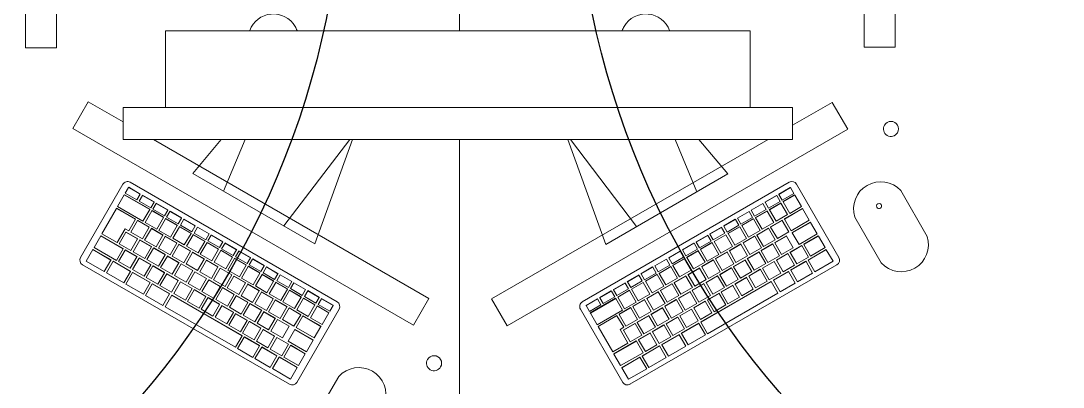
# Model space of a CAD drawing. Header units: millimetres. Extents: x 155920 to 295199, y -4084 to 97293.
# Drawn here: x 167731 to 168976, y 18495 to 18933 of the extents above; entities that cross this region are included whole.
import ezdxf

# ---------------------------------------------------------------- set-up
doc = ezdxf.new("R2010")
doc.units = ezdxf.units.MM
doc.header["$MEASUREMENT"] = 0
for name, color, linetype, lineweight in [('A-GENM', 8, 'CONTINUOUS', 9), ('E-ELEC-EQPM', 8, 'CONTINUOUS', 9), ('I-FURN', 8, 'CONTINUOUS', 9)]:
    doc.layers.add(name, color=color, linetype=linetype, lineweight=lineweight)
doc.layers.add('Social Distancing', color=7, linetype='CONTINUOUS')

msp = doc.modelspace()

# ---------------------------------------------------------------- linework, layer by layer
at = {"layer": 'A-GENM'}
for p, q in [((167801.9, 18649.9), (167852.5, 18737.6)), ((167859.3, 18733.7), (167855.4, 18726.8)), ((167859.3, 18733.7), (167859.5, 18733.9)), ((167873.2, 18725.7), (167859.3, 18733.7)), ((167859.5, 18733.9), (167873.3, 18725.9)), ((167861.2, 18739.9), (168108.4, 18597.1)), ((168401.4, 18597.1), (168648.7, 18739.9)), ((168636.1, 18725.7), (168649.9, 18733.7)), ((168650.1, 18733.5), (168636.2, 18725.5)), ((168650.1, 18733.5), (168649.9, 18733.7)), ((168654.1, 18726.5), (168650.1, 18733.5)), ((168657.4, 18737.6), (168707.9, 18649.9)), ((168813.6, 18675.2), (168781.8, 18730.2)), ((167854.2, 18724.8), (167846.1, 18710.8)), ((167854.2, 18724.8), (167854.4, 18725.1)), ((167884.5, 18707.3), (167854.2, 18724.8)), ((167854.4, 18725.1), (167884.7, 18707.6)), ((167855.4, 18726.8), (167869.2, 18718.8)), ((167869.2, 18718.8), (167873.2, 18725.7)), ((167875.8, 18724.2), (167871.8, 18717.3)), ((167871.8, 18717.3), (167885.7, 18709.3)), ((167873.2, 18725.7), (167873.3, 18725.9)), ((167875.8, 18724.2), (167875.9, 18724.4)), ((167889.7, 18716.2), (167875.8, 18724.2)), ((167875.9, 18724.4), (167889.8, 18716.4)), ((168619.6, 18716.2), (168633.5, 18724.2)), ((168633.6, 18724), (168619.8, 18716)), ((168623.8, 18709), (168637.6, 18717)), ((168633.6, 18724), (168633.5, 18724.2)), ((168637.6, 18717), (168633.6, 18724)), ((168636.2, 18725.5), (168636.1, 18725.7)), ((168636.2, 18725.5), (168640.2, 18718.5)), ((168640.2, 18718.5), (168654.1, 18726.5)), ((168641.2, 18716.8), (168655.1, 18724.8)), ((168655.2, 18724.6), (168641.3, 18716.6)), ((168655.2, 18724.6), (168655.1, 18724.8)), ((168663.2, 18710.8), (168655.2, 18724.6)), ((167844.9, 18708.7), (167827.5, 18678.5)), ((167844.9, 18708.7), (167845, 18708.9)), ((167867.4, 18695.7), (167844.9, 18708.7)), ((167845, 18708.9), (167867.6, 18695.9)), ((167846.1, 18710.8), (167876.4, 18693.3)), ((167876.4, 18693.3), (167884.5, 18707.3)), ((167887.1, 18705.8), (167879.2, 18692)), ((167884.5, 18707.3), (167884.7, 18707.6)), ((167885.7, 18709.3), (167889.7, 18716.2)), ((167887.1, 18705.8), (167887.3, 18706.1)), ((167901, 18697.8), (167887.1, 18705.8)), ((167887.3, 18706.1), (167901.1, 18698.1)), ((167892.3, 18714.7), (167888.3, 18707.8)), ((167888.3, 18707.8), (167902.1, 18699.8)), ((167889.7, 18716.2), (167889.8, 18716.4)), ((167892.3, 18714.7), (167892.4, 18714.9)), ((167906.1, 18706.7), (167892.3, 18714.7)), ((167892.4, 18714.9), (167906.3, 18706.9)), ((167902.1, 18699.8), (167906.1, 18706.7)), ((167908.7, 18705.2), (167904.7, 18698.3)), ((167906.1, 18706.7), (167906.3, 18706.9)), ((167908.7, 18705.2), (167908.8, 18705.4)), ((167922.6, 18697.2), (167908.7, 18705.2)), ((167908.8, 18705.4), (167922.7, 18697.4)), ((168586.7, 18697.2), (168600.6, 18705.2)), ((168600.7, 18705), (168586.9, 18697)), ((168600.7, 18705), (168600.6, 18705.2)), ((168604.7, 18698), (168600.7, 18705)), ((168603.2, 18706.7), (168617, 18714.7)), ((168603.3, 18706.5), (168603.2, 18706.7)), ((168617.2, 18714.5), (168603.3, 18706.5)), ((168603.3, 18706.5), (168607.3, 18699.5)), ((168607.3, 18699.5), (168621.2, 18707.5)), ((168608.3, 18697.8), (168622.1, 18705.8)), ((168622.3, 18705.6), (168608.4, 18697.6)), ((168617.2, 18714.5), (168617, 18714.7)), ((168621.2, 18707.5), (168617.2, 18714.5)), ((168619.8, 18716), (168619.6, 18716.2)), ((168619.8, 18716), (168623.8, 18709)), ((168622.3, 18705.6), (168622.1, 18705.8)), ((168630.3, 18691.8), (168622.3, 18705.6)), ((168624.7, 18707.3), (168638.6, 18715.3)), ((168624.9, 18707.1), (168624.7, 18707.3)), ((168638.7, 18715.1), (168624.9, 18707.1)), ((168624.9, 18707.1), (168632.9, 18693.3)), ((168638.7, 18715.1), (168638.6, 18715.3)), ((168646.7, 18701.3), (168638.7, 18715.1)), ((168641.3, 18716.6), (168641.2, 18716.8)), ((168641.3, 18716.6), (168649.3, 18702.8)), ((168642.7, 18696.2), (168664.4, 18708.7)), ((168664.5, 18708.4), (168642.9, 18695.9)), ((168649.3, 18702.8), (168663.2, 18710.8)), ((168664.5, 18708.4), (168664.4, 18708.7)), ((168672.5, 18694.6), (168664.5, 18708.4)), ((167859.4, 18681.8), (167867.4, 18695.7)), ((167870, 18694.2), (167862, 18680.3)), ((167867.4, 18695.7), (167867.6, 18695.9)), ((167870, 18694.2), (167870.2, 18694.4)), ((167883.9, 18686.2), (167870, 18694.2)), ((167870.2, 18694.4), (167884, 18686.4)), ((167879.2, 18692), (167893, 18684)), ((167893, 18684), (167901, 18697.8)), ((167903.6, 18696.3), (167895.6, 18682.5)), ((167901, 18697.8), (167901.1, 18698.1)), ((167903.6, 18696.3), (167903.7, 18696.6)), ((167917.4, 18688.3), (167903.6, 18696.3)), ((167903.7, 18696.6), (167917.6, 18688.6)), ((167904.7, 18698.3), (167918.6, 18690.3)), ((167918.6, 18690.3), (167922.6, 18697.2)), ((167925.2, 18695.7), (167921.2, 18688.8)), ((167922.6, 18697.2), (167922.7, 18697.4)), ((167925.2, 18695.7), (167925.3, 18695.9)), ((167939, 18687.7), (167925.2, 18695.7)), ((167925.3, 18695.9), (167939.2, 18687.9)), ((168570.3, 18687.7), (168584.1, 18695.7)), ((168584.3, 18695.5), (168570.4, 18687.5)), ((168584.3, 18695.5), (168584.1, 18695.7)), ((168588.2, 18688.5), (168584.3, 18695.5)), ((168586.9, 18697), (168586.7, 18697.2)), ((168586.9, 18697), (168590.8, 18690)), ((168590.8, 18690), (168604.7, 18698)), ((168591.8, 18688.3), (168605.7, 18696.3)), ((168605.8, 18696.1), (168592, 18688.1)), ((168605.8, 18696.1), (168605.7, 18696.3)), ((168613.8, 18682.3), (168605.8, 18696.1)), ((168608.4, 18697.6), (168608.3, 18697.8)), ((168608.4, 18697.6), (168616.4, 18683.8)), ((168626.3, 18686.7), (168640.1, 18694.7)), ((168640.3, 18694.4), (168626.4, 18686.4)), ((168632.9, 18693.3), (168646.7, 18701.3)), ((168640.3, 18694.4), (168640.1, 18694.7)), ((168648.3, 18680.6), (168640.3, 18694.4)), ((168642.9, 18695.9), (168642.7, 18696.2)), ((168642.9, 18695.9), (168650.8, 18682.1)), ((168650.8, 18682.1), (168672.5, 18694.6)), ((168652.2, 18679.8), (168673.8, 18692.3)), ((168674, 18692), (168652.3, 18679.5)), ((168674, 18692), (168673.8, 18692.3)), ((168682, 18678.2), (168674, 18692)), ((168726.8, 18698.4), (168758.6, 18643.5)), ((167845.6, 18668), (167855.1, 18684.3)), ((167856.2, 18680.3), (167848.2, 18666.5)), ((167855.1, 18684.3), (167859.4, 18681.8)), ((167856.2, 18680.3), (167856.4, 18680.5)), ((167870.1, 18672.3), (167856.2, 18680.3)), ((167856.4, 18680.5), (167870.2, 18672.5)), ((167862, 18680.3), (167875.9, 18672.3)), ((167875.9, 18672.3), (167883.9, 18686.2)), ((167886.5, 18684.7), (167878.5, 18670.8)), ((167883.9, 18686.2), (167884, 18686.4)), ((167886.5, 18684.7), (167886.6, 18684.9)), ((167900.3, 18676.7), (167886.5, 18684.7)), ((167886.6, 18684.9), (167900.5, 18676.9)), ((167895.6, 18682.5), (167909.5, 18674.5)), ((167909.5, 18674.5), (167917.4, 18688.3)), ((167920, 18686.8), (167912.1, 18673)), ((167917.4, 18688.3), (167917.6, 18688.6)), ((167920, 18686.8), (167920.2, 18687.1)), ((167933.9, 18678.8), (167920, 18686.8)), ((167920.2, 18687.1), (167934, 18679.1)), ((167921.2, 18688.8), (167935, 18680.8)), ((167935, 18680.8), (167939, 18687.7)), ((167941.6, 18686.2), (167937.6, 18679.3)), ((167939, 18687.7), (167939.2, 18687.9)), ((167941.6, 18686.2), (167941.8, 18686.4)), ((167955.5, 18678.2), (167941.6, 18686.2)), ((167941.8, 18686.4), (167955.6, 18678.4)), ((168553.8, 18678.2), (168567.7, 18686.2)), ((168567.8, 18686), (168553.9, 18678)), ((168567.8, 18686), (168567.7, 18686.2)), ((168571.8, 18679), (168567.8, 18686)), ((168570.4, 18687.5), (168570.3, 18687.7)), ((168570.4, 18687.5), (168574.4, 18680.5)), ((168574.4, 18680.5), (168588.2, 18688.5)), ((168575.4, 18678.8), (168589.2, 18686.8)), ((168589.4, 18686.6), (168575.5, 18678.6)), ((168589.4, 18686.6), (168589.2, 18686.8)), ((168597.4, 18672.8), (168589.4, 18686.6)), ((168592, 18688.1), (168591.8, 18688.3)), ((168592, 18688.1), (168600, 18674.3)), ((168600, 18674.3), (168613.8, 18682.3)), ((168609.8, 18677.2), (168623.7, 18685.2)), ((168623.8, 18684.9), (168610, 18676.9)), ((168616.4, 18683.8), (168630.3, 18691.8)), ((168623.8, 18684.9), (168623.7, 18685.2)), ((168631.8, 18671.1), (168623.8, 18684.9)), ((168626.4, 18686.4), (168626.3, 18686.7)), ((168626.4, 18686.4), (168634.4, 18672.6)), ((168634.4, 18672.6), (168648.3, 18680.6)), ((168652.3, 18679.5), (168652.2, 18679.8)), ((168652.3, 18679.5), (168660.3, 18665.7)), ((167826, 18675.9), (167818, 18662.1)), ((167826, 18675.9), (167826.1, 18676.1)), ((167852.8, 18660.4), (167826, 18675.9)), ((167826.1, 18676.1), (167853, 18660.6)), ((167827.5, 18678.5), (167845.6, 18668)), ((167862.1, 18658.5), (167870.1, 18672.3)), ((167872.7, 18670.8), (167864.7, 18657)), ((167870.1, 18672.3), (167870.2, 18672.5)), ((167872.7, 18670.8), (167872.8, 18671)), ((167886.5, 18662.8), (167872.7, 18670.8)), ((167872.8, 18671), (167886.7, 18663)), ((167878.5, 18670.8), (167892.3, 18662.8)), ((167892.3, 18662.8), (167900.3, 18676.7)), ((167902.9, 18675.2), (167894.9, 18661.3)), ((167900.3, 18676.7), (167900.5, 18676.9)), ((167902.9, 18675.2), (167903.1, 18675.4)), ((167916.8, 18667.2), (167902.9, 18675.2)), ((167903.1, 18675.4), (167916.9, 18667.4)), ((167908.8, 18653.3), (167916.8, 18667.2)), ((167912.1, 18673), (167925.9, 18665)), ((167916.8, 18667.2), (167916.9, 18667.4)), ((167925.9, 18665), (167933.9, 18678.8)), ((167936.5, 18677.3), (167928.5, 18663.5)), ((167933.9, 18678.8), (167934, 18679.1)), ((167936.5, 18677.3), (167936.6, 18677.6)), ((167950.4, 18669.3), (167936.5, 18677.3)), ((167936.6, 18677.6), (167950.5, 18669.6)), ((167937.6, 18679.3), (167951.5, 18671.3)), ((167942.4, 18655.5), (167950.4, 18669.3)), ((167953, 18667.8), (167945, 18654)), ((167950.4, 18669.3), (167950.5, 18669.6)), ((167951.5, 18671.3), (167955.5, 18678.2)), ((167953, 18667.8), (167953.1, 18668.1)), ((167966.8, 18659.8), (167953, 18667.8)), ((167953.1, 18668.1), (167966.9, 18660.1)), ((167958.1, 18676.7), (167954.1, 18669.8)), ((167954.1, 18669.8), (167967.9, 18661.8)), ((167955.5, 18678.2), (167955.6, 18678.4)), ((167958.1, 18676.7), (167958.2, 18676.9)), ((167971.9, 18668.7), (167958.1, 18676.7)), ((167958.2, 18676.9), (167972.1, 18668.9)), ((167967.9, 18661.8), (167971.9, 18668.7)), ((167974.5, 18667.2), (167970.5, 18660.3)), ((167971.9, 18668.7), (167972.1, 18668.9)), ((167974.5, 18667.2), (167974.7, 18667.4)), ((167988.4, 18659.2), (167974.5, 18667.2)), ((167974.7, 18667.4), (167988.5, 18659.4)), ((168520.9, 18659.2), (168534.8, 18667.2)), ((168534.9, 18667), (168534.8, 18667.2)), ((168537.4, 18668.7), (168551.2, 18676.7)), ((168537.5, 18668.5), (168537.4, 18668.7)), ((168551.3, 18676.5), (168537.5, 18668.5)), ((168537.5, 18668.5), (168541.5, 18661.5)), ((168541.5, 18661.5), (168555.3, 18669.5)), ((168542.5, 18659.8), (168556.3, 18667.8)), ((168556.5, 18667.6), (168542.6, 18659.6)), ((168551.3, 18676.5), (168551.2, 18676.7)), ((168555.3, 18669.5), (168551.3, 18676.5)), ((168553.9, 18678), (168553.8, 18678.2)), ((168553.9, 18678), (168557.9, 18671)), ((168556.5, 18667.6), (168556.3, 18667.8)), ((168564.4, 18653.8), (168556.5, 18667.6)), ((168557.9, 18671), (168571.8, 18679)), ((168558.9, 18669.3), (168572.8, 18677.3)), ((168559.1, 18669.1), (168558.9, 18669.3)), ((168572.9, 18677.1), (168559.1, 18669.1)), ((168559.1, 18669.1), (168567, 18655.3)), ((168572.9, 18677.1), (168572.8, 18677.3)), ((168580.9, 18663.3), (168572.9, 18677.1)), ((168575.5, 18678.6), (168575.4, 18678.8)), ((168575.5, 18678.6), (168583.5, 18664.8)), ((168583.5, 18664.8), (168597.4, 18672.8)), ((168593.4, 18667.7), (168607.2, 18675.7)), ((168593.5, 18667.4), (168593.4, 18667.7)), ((168607.4, 18675.4), (168593.5, 18667.4)), ((168593.5, 18667.4), (168601.5, 18653.6)), ((168607.4, 18675.4), (168607.2, 18675.7)), ((168615.3, 18661.6), (168607.4, 18675.4)), ((168610, 18676.9), (168609.8, 18677.2)), ((168610, 18676.9), (168617.9, 18663.1)), ((168617.9, 18663.1), (168631.8, 18671.1)), ((168631.4, 18667.8), (168645.3, 18675.8)), ((168631.5, 18667.5), (168631.4, 18667.8)), ((168645.4, 18675.5), (168631.5, 18667.5)), ((168631.5, 18667.5), (168639.5, 18653.7)), ((168645.4, 18675.5), (168645.3, 18675.8)), ((168653.4, 18661.7), (168645.4, 18675.5)), ((168660.3, 18665.7), (168682, 18678.2)), ((168666, 18665.9), (168683.3, 18675.9)), ((168683.4, 18675.7), (168666.1, 18665.7)), ((168683.4, 18675.7), (168683.3, 18675.9)), ((168691.4, 18661.8), (168683.4, 18675.7)), ((167816.5, 18659.5), (167808.5, 18645.7)), ((167816.5, 18659.5), (167816.6, 18659.7)), ((167838.2, 18647), (167816.5, 18659.5)), ((167816.6, 18659.7), (167838.3, 18647.2)), ((167818, 18662.1), (167844.8, 18646.6)), ((167844.8, 18646.6), (167852.8, 18660.4)), ((167855.4, 18658.9), (167847.4, 18645.1)), ((167848.2, 18666.5), (167862.1, 18658.5)), ((167852.8, 18660.4), (167853, 18660.6)), ((167855.4, 18658.9), (167855.6, 18659.1)), ((167869.3, 18650.9), (167855.4, 18658.9)), ((167855.6, 18659.1), (167869.4, 18651.1)), ((167864.7, 18657), (167878.6, 18649)), ((167878.6, 18649), (167886.5, 18662.8)), ((167889.1, 18661.3), (167881.2, 18647.5)), ((167886.5, 18662.8), (167886.7, 18663)), ((167889.1, 18661.3), (167889.3, 18661.5)), ((167903, 18653.3), (167889.1, 18661.3)), ((167889.3, 18661.5), (167903.1, 18653.5)), ((167894.9, 18661.3), (167908.8, 18653.3)), ((167919.4, 18665.7), (167911.4, 18651.8)), ((167919.4, 18665.7), (167919.5, 18665.9)), ((167933.2, 18657.7), (167919.4, 18665.7)), ((167919.5, 18665.9), (167933.4, 18657.9)), ((167925.3, 18643.8), (167933.2, 18657.7)), ((167935.8, 18656.2), (167927.9, 18642.3)), ((167928.5, 18663.5), (167942.4, 18655.5)), ((167933.2, 18657.7), (167933.4, 18657.9)), ((167935.8, 18656.2), (167936, 18656.4)), ((167949.7, 18648.2), (167935.8, 18656.2)), ((167936, 18656.4), (167949.8, 18648.4)), ((167958.8, 18646), (167966.8, 18659.8)), ((167969.4, 18658.3), (167961.4, 18644.5)), ((167966.8, 18659.8), (167966.9, 18660.1)), ((167969.4, 18658.3), (167969.5, 18658.6)), ((167983.3, 18650.3), (167969.4, 18658.3)), ((167969.5, 18658.6), (167983.4, 18650.6)), ((167970.5, 18660.3), (167984.4, 18652.3)), ((167984.4, 18652.3), (167988.4, 18659.2)), ((167991, 18657.7), (167987, 18650.8)), ((167988.4, 18659.2), (167988.5, 18659.4)), ((167991, 18657.7), (167991.1, 18657.9)), ((168004.8, 18649.7), (167991, 18657.7)), ((167991.1, 18657.9), (168005, 18649.9)), ((168504.4, 18649.7), (168518.3, 18657.7)), ((168518.4, 18657.5), (168504.6, 18649.5)), ((168518.4, 18657.5), (168518.3, 18657.7)), ((168522.4, 18650.5), (168518.4, 18657.5)), ((168521, 18659), (168520.9, 18659.2)), ((168534.9, 18667), (168521, 18659)), ((168521, 18659), (168525, 18652)), ((168525, 18652), (168538.9, 18660)), ((168526, 18650.3), (168539.9, 18658.3)), ((168540, 18658.1), (168526.2, 18650.1)), ((168538.9, 18660), (168534.9, 18667)), ((168540, 18658.1), (168539.9, 18658.3)), ((168548, 18644.3), (168540, 18658.1)), ((168542.6, 18659.6), (168542.5, 18659.8)), ((168542.6, 18659.6), (168550.6, 18645.8)), ((168560.5, 18648.7), (168574.3, 18656.7)), ((168574.5, 18656.4), (168560.6, 18648.4)), ((168567, 18655.3), (168580.9, 18663.3)), ((168574.5, 18656.4), (168574.3, 18656.7)), ((168582.4, 18642.6), (168574.5, 18656.4)), ((168576.9, 18658.2), (168590.8, 18666.2)), ((168577.1, 18657.9), (168576.9, 18658.2)), ((168590.9, 18665.9), (168577.1, 18657.9)), ((168577.1, 18657.9), (168585, 18644.1)), ((168590.9, 18665.9), (168590.8, 18666.2)), ((168598.9, 18652.1), (168590.9, 18665.9)), ((168598.5, 18648.8), (168612.4, 18656.8)), ((168612.5, 18656.5), (168598.6, 18648.5)), ((168601.5, 18653.6), (168615.3, 18661.6)), ((168612.5, 18656.5), (168612.4, 18656.8)), ((168620.5, 18642.7), (168612.5, 18656.5)), ((168615, 18658.3), (168628.8, 18666.3)), ((168615.1, 18658), (168615, 18658.3)), ((168629, 18666), (168615.1, 18658)), ((168615.1, 18658), (168623.1, 18644.2)), ((168629, 18666), (168628.8, 18666.3)), ((168636.9, 18652.2), (168629, 18666)), ((168633.1, 18646.9), (168646.9, 18654.9)), ((168647.1, 18654.7), (168633.2, 18646.7)), ((168639.5, 18653.7), (168653.4, 18661.7)), ((168647.1, 18654.7), (168646.9, 18654.9)), ((168655.1, 18640.8), (168647.1, 18654.7)), ((168649.5, 18656.4), (168663.4, 18664.4)), ((168649.7, 18656.2), (168649.5, 18656.4)), ((168663.5, 18664.2), (168649.7, 18656.2)), ((168649.7, 18656.2), (168657.7, 18642.3)), ((168663.5, 18664.2), (168663.4, 18664.4)), ((168671.5, 18650.3), (168663.5, 18664.2)), ((168666.1, 18665.7), (168666, 18665.9)), ((168666.1, 18665.7), (168674.1, 18651.8)), ((168671.1, 18647), (168692.8, 18659.5)), ((168692.9, 18659.3), (168671.3, 18646.8)), ((168674.1, 18651.8), (168691.4, 18661.8)), ((168692.9, 18659.3), (168692.8, 18659.5)), ((168700.9, 18645.5), (168692.9, 18659.3)), ((167808.5, 18645.7), (167830.2, 18633.2)), ((167830.2, 18633.2), (167838.2, 18647)), ((167840.8, 18645.5), (167832.8, 18631.7)), ((167838.2, 18647), (167838.3, 18647.2)), ((167840.8, 18645.5), (167840.9, 18645.7)), ((167861.5, 18633.5), (167840.8, 18645.5)), ((167840.9, 18645.7), (167861.7, 18633.7)), ((167847.4, 18645.1), (167861.3, 18637.1)), ((167861.3, 18637.1), (167869.3, 18650.9)), ((167871.9, 18649.4), (167863.9, 18635.6)), ((167869.3, 18650.9), (167869.4, 18651.1)), ((167871.9, 18649.4), (167872, 18649.6)), ((167885.7, 18641.4), (167871.9, 18649.4)), ((167872, 18649.6), (167885.9, 18641.6)), ((167881.2, 18647.5), (167895, 18639.5)), ((167895, 18639.5), (167903, 18653.3)), ((167905.6, 18651.8), (167897.6, 18638)), ((167903, 18653.3), (167903.1, 18653.5)), ((167905.6, 18651.8), (167905.7, 18652)), ((167919.4, 18643.8), (167905.6, 18651.8)), ((167905.7, 18652), (167919.6, 18644)), ((167911.4, 18651.8), (167925.3, 18643.8)), ((167911.5, 18630), (167919.4, 18643.8)), ((167922, 18642.3), (167914.1, 18628.5)), ((167919.4, 18643.8), (167919.6, 18644)), ((167922, 18642.3), (167922.2, 18642.5)), ((167935.9, 18634.3), (167922, 18642.3)), ((167922.2, 18642.5), (167936, 18634.5)), ((167927.9, 18642.3), (167941.7, 18634.3)), ((167941.7, 18634.3), (167949.7, 18648.2)), ((167952.3, 18646.7), (167944.3, 18632.8)), ((167945, 18654), (167958.8, 18646)), ((167949.7, 18648.2), (167949.8, 18648.4)), ((167952.3, 18646.7), (167952.4, 18646.9)), ((167966.1, 18638.7), (167952.3, 18646.7)), ((167952.4, 18646.9), (167966.3, 18638.9)), ((167961.4, 18644.5), (167975.3, 18636.5)), ((167975.3, 18636.5), (167983.3, 18650.3)), ((167985.9, 18648.8), (167977.9, 18635)), ((167983.3, 18650.3), (167983.4, 18650.6)), ((167985.9, 18648.8), (167986, 18649.1)), ((167999.7, 18640.8), (167985.9, 18648.8)), ((167986, 18649.1), (167999.9, 18641.1)), ((167987, 18650.8), (168000.8, 18642.8)), ((168000.8, 18642.8), (168004.8, 18649.7)), ((168007.4, 18648.2), (168003.4, 18641.3)), ((168004.8, 18649.7), (168005, 18649.9)), ((168007.4, 18648.2), (168007.6, 18648.4)), ((168021.3, 18640.2), (168007.4, 18648.2)), ((168007.6, 18648.4), (168021.4, 18640.4)), ((168488, 18640.2), (168501.8, 18648.2)), ((168502, 18648), (168488.1, 18640)), ((168502, 18648), (168501.8, 18648.2)), ((168506, 18641), (168502, 18648)), ((168504.6, 18649.5), (168504.4, 18649.7)), ((168504.6, 18649.5), (168508.6, 18642.5)), ((168508.6, 18642.5), (168522.4, 18650.5)), ((168509.6, 18640.8), (168523.4, 18648.8)), ((168523.6, 18648.6), (168509.7, 18640.6)), ((168523.6, 18648.6), (168523.4, 18648.8)), ((168531.5, 18634.8), (168523.6, 18648.6)), ((168526.2, 18650.1), (168526, 18650.3)), ((168526.2, 18650.1), (168534.1, 18636.3)), ((168534.1, 18636.3), (168548, 18644.3)), ((168544, 18639.2), (168557.9, 18647.2)), ((168558, 18646.9), (168544.1, 18638.9)), ((168550.6, 18645.8), (168564.4, 18653.8)), ((168558, 18646.9), (168557.9, 18647.2)), ((168566, 18633.1), (168558, 18646.9)), ((168560.6, 18648.4), (168560.5, 18648.7)), ((168560.6, 18648.4), (168568.6, 18634.6)), ((168568.6, 18634.6), (168582.4, 18642.6)), ((168582, 18639.3), (168595.9, 18647.3)), ((168596, 18647), (168582.2, 18639)), ((168585, 18644.1), (168598.9, 18652.1)), ((168596, 18647), (168595.9, 18647.3)), ((168604, 18633.2), (168596, 18647)), ((168598.6, 18648.5), (168598.5, 18648.8)), ((168598.6, 18648.5), (168606.6, 18634.7)), ((168606.6, 18634.7), (168620.5, 18642.7)), ((168616.6, 18637.4), (168630.5, 18645.4)), ((168630.6, 18645.2), (168616.8, 18637.2)), ((168623.1, 18644.2), (168636.9, 18652.2)), ((168630.6, 18645.2), (168630.5, 18645.4)), ((168638.6, 18631.3), (168630.6, 18645.2)), ((168633.2, 18646.7), (168633.1, 18646.9)), ((168633.2, 18646.7), (168641.2, 18632.8)), ((168650.3, 18635), (168668.5, 18645.5)), ((168668.7, 18645.3), (168650.5, 18634.8)), ((168657.7, 18642.3), (168671.5, 18650.3)), ((168668.7, 18645.3), (168668.5, 18645.5)), ((168676.6, 18631.5), (168668.7, 18645.3)), ((168671.3, 18646.8), (168671.1, 18647)), ((168671.3, 18646.8), (168679.2, 18633)), ((168679.2, 18633), (168700.9, 18645.5)), ((168051.5, 18498.5), (167804.2, 18641.3)), ((167832.8, 18631.7), (167853.6, 18619.7)), ((167853.6, 18619.7), (167861.5, 18633.5)), ((167864.1, 18632), (167856.2, 18618.2)), ((167861.5, 18633.5), (167861.7, 18633.7)), ((167863.9, 18635.6), (167877.8, 18627.6)), ((167864.1, 18632), (167864.3, 18632.2)), ((167884.9, 18620), (167864.1, 18632)), ((167864.3, 18632.2), (167885.1, 18620.2)), ((167877.8, 18627.6), (167885.7, 18641.4)), ((167888.3, 18639.9), (167880.3, 18626.1)), ((167885.7, 18641.4), (167885.9, 18641.6)), ((167888.3, 18639.9), (167888.5, 18640.1)), ((167902.2, 18631.9), (167888.3, 18639.9)), ((167888.5, 18640.1), (167902.3, 18632.1)), ((167894.2, 18618.1), (167902.2, 18631.9)), ((167904.8, 18630.4), (167896.8, 18616.6)), ((167897.6, 18638), (167911.5, 18630)), ((167902.2, 18631.9), (167902.3, 18632.1)), ((167904.8, 18630.4), (167904.9, 18630.6)), ((167918.6, 18622.4), (167904.8, 18630.4)), ((167904.9, 18630.6), (167918.8, 18622.6)), ((167927.9, 18620.5), (167935.9, 18634.3)), ((167938.5, 18632.8), (167930.5, 18619)), ((167935.9, 18634.3), (167936, 18634.5)), ((167938.5, 18632.8), (167938.6, 18633)), ((167952.4, 18624.8), (167938.5, 18632.8)), ((167938.6, 18633), (167952.5, 18625)), ((167944.3, 18632.8), (167958.2, 18624.8)), ((167958.2, 18624.8), (167966.1, 18638.7)), ((167968.7, 18637.2), (167960.8, 18623.3)), ((167966.1, 18638.7), (167966.3, 18638.9)), ((167968.7, 18637.2), (167968.9, 18637.4)), ((167982.6, 18629.2), (167968.7, 18637.2)), ((167968.9, 18637.4), (167982.7, 18629.4)), ((167977.9, 18635), (167991.7, 18627)), ((167991.7, 18627), (167999.7, 18640.8)), ((168002.3, 18639.3), (167994.3, 18625.5)), ((167999.7, 18640.8), (167999.9, 18641.1)), ((168002.3, 18639.3), (168002.5, 18639.6)), ((168016.2, 18631.3), (168002.3, 18639.3)), ((168002.5, 18639.6), (168016.3, 18631.6)), ((168003.4, 18641.3), (168017.3, 18633.3)), ((168008.2, 18617.5), (168016.2, 18631.3)), ((168018.8, 18629.8), (168010.8, 18616)), ((168016.2, 18631.3), (168016.3, 18631.6)), ((168017.3, 18633.3), (168021.3, 18640.2)), ((168018.8, 18629.8), (168018.9, 18630.1)), ((168032.6, 18621.8), (168018.8, 18629.8)), ((168018.9, 18630.1), (168032.8, 18622.1)), ((168023.9, 18638.7), (168019.9, 18631.8)), ((168019.9, 18631.8), (168033.8, 18623.8)), ((168021.3, 18640.2), (168021.4, 18640.4)), ((168023.9, 18638.7), (168024, 18638.9)), ((168037.7, 18630.7), (168023.9, 18638.7)), ((168024, 18638.9), (168037.9, 18630.9)), ((168033.8, 18623.8), (168037.7, 18630.7)), ((168037.7, 18630.7), (168037.9, 18630.9)), ((168705.6, 18641.3), (168458.3, 18498.5)), ((168471.5, 18630.7), (168485.4, 18638.7)), ((168471.7, 18630.5), (168471.5, 18630.7)), ((168485.5, 18638.5), (168471.7, 18630.5)), ((168471.7, 18630.5), (168475.7, 18623.5)), ((168475.7, 18623.5), (168489.5, 18631.5)), ((168476.7, 18621.8), (168490.5, 18629.8)), ((168485.5, 18638.5), (168485.4, 18638.7)), ((168489.5, 18631.5), (168485.5, 18638.5)), ((168488.1, 18640), (168488, 18640.2)), ((168488.1, 18640), (168492.1, 18633)), ((168490.7, 18629.6), (168490.5, 18629.8)), ((168492.1, 18633), (168506, 18641)), ((168493.1, 18631.3), (168507, 18639.3)), ((168493.2, 18631.1), (168493.1, 18631.3)), ((168507.1, 18639.1), (168493.2, 18631.1)), ((168493.2, 18631.1), (168501.2, 18617.3)), ((168507.1, 18639.1), (168507, 18639.3)), ((168515.1, 18625.3), (168507.1, 18639.1)), ((168509.7, 18640.6), (168509.6, 18640.8)), ((168509.7, 18640.6), (168517.7, 18626.8)), ((168517.7, 18626.8), (168531.5, 18634.8)), ((168527.6, 18629.7), (168541.4, 18637.7)), ((168527.7, 18629.4), (168527.6, 18629.7)), ((168541.5, 18637.4), (168527.7, 18629.4)), ((168541.5, 18637.4), (168541.4, 18637.7)), ((168549.5, 18623.6), (168541.5, 18637.4)), ((168544.1, 18638.9), (168544, 18639.2)), ((168544.1, 18638.9), (168552.1, 18625.1)), ((168552.1, 18625.1), (168566, 18633.1)), ((168565.6, 18629.8), (168579.4, 18637.8)), ((168565.7, 18629.5), (168565.6, 18629.8)), ((168579.6, 18637.5), (168565.7, 18629.5)), ((168579.6, 18637.5), (168579.4, 18637.8)), ((168587.6, 18623.7), (168579.6, 18637.5)), ((168582.2, 18639), (168582, 18639.3)), ((168582.2, 18639), (168590.2, 18625.2)), ((168590.2, 18625.2), (168604, 18633.2)), ((168600.2, 18627.9), (168614, 18635.9)), ((168614.2, 18635.7), (168600.3, 18627.7)), ((168614.2, 18635.7), (168614, 18635.9)), ((168622.1, 18621.8), (168614.2, 18635.7)), ((168616.8, 18637.2), (168616.6, 18637.4)), ((168616.8, 18637.2), (168624.7, 18623.3)), ((168624.7, 18623.3), (168638.6, 18631.3)), ((168629.6, 18623), (168647.7, 18633.5)), ((168647.9, 18633.3), (168629.7, 18622.8)), ((168641.2, 18632.8), (168655.1, 18640.8)), ((168647.9, 18633.3), (168647.7, 18633.5)), ((168655.8, 18619.5), (168647.9, 18633.3)), ((168650.5, 18634.8), (168650.3, 18635)), ((168650.5, 18634.8), (168658.4, 18621)), ((168658.4, 18621), (168676.6, 18631.5)), ((167856.2, 18618.2), (167877, 18606.2)), ((167877, 18606.2), (167884.9, 18620)), ((167887.5, 18618.5), (167879.6, 18604.7)), ((167880.3, 18626.1), (167894.2, 18618.1)), ((167884.9, 18620), (167885.1, 18620.2)), ((167887.5, 18618.5), (167887.7, 18618.7)), ((167908.3, 18606.5), (167887.5, 18618.5)), ((167887.7, 18618.7), (167908.4, 18606.7)), ((167910.7, 18608.6), (167918.6, 18622.4)), ((167921.2, 18620.9), (167913.3, 18607.1)), ((167914.1, 18628.5), (167927.9, 18620.5)), ((167918.6, 18622.4), (167918.8, 18622.6)), ((167921.2, 18620.9), (167921.4, 18621.1)), ((167935.1, 18612.9), (167921.2, 18620.9)), ((167921.4, 18621.1), (167935.2, 18613.1)), ((167930.5, 18619), (167944.4, 18611)), ((167944.4, 18611), (167952.4, 18624.8)), ((167955, 18623.3), (167947, 18609.5)), ((167952.4, 18624.8), (167952.5, 18625)), ((167955, 18623.3), (167955.1, 18623.5)), ((167968.8, 18615.3), (167955, 18623.3)), ((167955.1, 18623.5), (167968.9, 18615.5)), ((167960.8, 18623.3), (167974.6, 18615.3)), ((167974.6, 18615.3), (167982.6, 18629.2)), ((167985.2, 18627.7), (167977.2, 18613.8)), ((167982.6, 18629.2), (167982.7, 18629.4)), ((167985.2, 18627.7), (167985.3, 18627.9)), ((167999.1, 18619.7), (167985.2, 18627.7)), ((167985.3, 18627.9), (167999.2, 18619.9)), ((167991.1, 18605.8), (167999.1, 18619.7)), ((168001.7, 18618.2), (167993.7, 18604.3)), ((167994.3, 18625.5), (168008.2, 18617.5)), ((167999.1, 18619.7), (167999.2, 18619.9)), ((168001.7, 18618.2), (168001.8, 18618.4)), ((168015.5, 18610.2), (168001.7, 18618.2)), ((168001.8, 18618.4), (168015.6, 18610.4)), ((168024.6, 18608), (168032.6, 18621.8)), ((168035.2, 18620.3), (168027.2, 18606.5)), ((168032.6, 18621.8), (168032.8, 18622.1)), ((168035.2, 18620.3), (168035.4, 18620.6)), ((168049.1, 18612.3), (168035.2, 18620.3)), ((168035.4, 18620.6), (168049.2, 18612.6)), ((168040.3, 18629.2), (168036.4, 18622.3)), ((168036.4, 18622.3), (168050.2, 18614.3)), ((168040.3, 18629.2), (168040.5, 18629.4)), ((168054.2, 18621.2), (168040.3, 18629.2)), ((168040.5, 18629.4), (168054.3, 18621.4)), ((168050.2, 18614.3), (168054.2, 18621.2)), ((168056.8, 18619.7), (168052.8, 18612.8)), ((168054.2, 18621.2), (168054.3, 18621.4)), ((168056.8, 18619.7), (168056.9, 18619.9)), ((168070.7, 18611.7), (168056.8, 18619.7)), ((168056.9, 18619.9), (168070.8, 18611.9)), ((168438.6, 18611.7), (168452.5, 18619.7)), ((168452.6, 18619.5), (168438.8, 18611.5)), ((168452.6, 18619.5), (168452.5, 18619.7)), ((168456.6, 18612.5), (168452.6, 18619.5)), ((168455.1, 18621.2), (168468.9, 18629.2)), ((168455.2, 18621), (168455.1, 18621.2)), ((168469.1, 18629), (168455.2, 18621)), ((168455.2, 18621), (168459.2, 18614)), ((168459.2, 18614), (168473.1, 18622)), ((168460.2, 18612.3), (168474.1, 18620.3)), ((168474.2, 18620.1), (168460.3, 18612.1)), ((168469.1, 18629), (168468.9, 18629.2)), ((168473.1, 18622), (168469.1, 18629)), ((168474.2, 18620.1), (168474.1, 18620.3)), ((168482.2, 18606.3), (168474.2, 18620.1)), ((168476.8, 18621.6), (168476.7, 18621.8)), ((168490.7, 18629.6), (168476.8, 18621.6)), ((168476.8, 18621.6), (168484.8, 18607.8)), ((168498.6, 18615.8), (168490.7, 18629.6)), ((168494.6, 18610.7), (168508.5, 18618.7)), ((168508.6, 18618.4), (168494.8, 18610.4)), ((168501.2, 18617.3), (168515.1, 18625.3)), ((168508.6, 18618.4), (168508.5, 18618.7)), ((168516.6, 18604.6), (168508.6, 18618.4)), ((168511.1, 18620.2), (168525, 18628.2)), ((168511.2, 18619.9), (168511.1, 18620.2)), ((168525.1, 18627.9), (168511.2, 18619.9)), ((168511.2, 18619.9), (168519.2, 18606.1)), ((168525.1, 18627.9), (168525, 18628.2)), ((168533.1, 18614.1), (168525.1, 18627.9)), ((168527.7, 18629.4), (168535.7, 18615.6)), ((168532.7, 18610.8), (168546.5, 18618.8)), ((168546.7, 18618.5), (168532.8, 18610.5)), ((168535.7, 18615.6), (168549.5, 18623.6)), ((168543, 18573), (168627, 18621.5)), ((168627.1, 18621.3), (168543.1, 18572.8)), ((168546.7, 18618.5), (168546.5, 18618.8)), ((168554.7, 18604.7), (168546.7, 18618.5)), ((168549.1, 18620.3), (168563, 18628.3)), ((168549.3, 18620), (168549.1, 18620.3)), ((168563.1, 18628), (168549.3, 18620)), ((168549.3, 18620), (168557.3, 18606.2)), ((168563.1, 18628), (168563, 18628.3)), ((168571.1, 18614.2), (168563.1, 18628)), ((168565.7, 18629.5), (168573.7, 18615.7)), ((168573.7, 18615.7), (168587.6, 18623.7)), ((168583.7, 18618.4), (168597.6, 18626.4)), ((168583.9, 18618.2), (168583.7, 18618.4)), ((168597.7, 18626.2), (168583.9, 18618.2)), ((168583.9, 18618.2), (168591.8, 18604.3)), ((168597.7, 18626.2), (168597.6, 18626.4)), ((168605.7, 18612.3), (168597.7, 18626.2)), ((168600.3, 18627.7), (168600.2, 18627.9)), ((168600.3, 18627.7), (168608.3, 18613.8)), ((168608.3, 18613.8), (168622.1, 18621.8)), ((168627.1, 18621.3), (168627, 18621.5)), ((168635.1, 18607.5), (168627.1, 18621.3)), ((168629.7, 18622.8), (168629.6, 18623)), ((168629.7, 18622.8), (168637.7, 18609)), ((168637.7, 18609), (168655.8, 18619.5)), ((167896.8, 18616.6), (167910.7, 18608.6)), ((167900.3, 18592.7), (167908.3, 18606.5)), ((167910.9, 18605), (167902.9, 18591.2)), ((167908.3, 18606.5), (167908.4, 18606.7)), ((167910.9, 18605), (167911, 18605.2)), ((167994.9, 18556.5), (167910.9, 18605)), ((167911, 18605.2), (167995.1, 18556.7)), ((167913.3, 18607.1), (167927.1, 18599.1)), ((167927.1, 18599.1), (167935.1, 18612.9)), ((167937.7, 18611.4), (167929.7, 18597.6)), ((167935.1, 18612.9), (167935.2, 18613.1)), ((167937.7, 18611.4), (167937.8, 18611.6)), ((167951.5, 18603.4), (167937.7, 18611.4)), ((167937.8, 18611.6), (167951.7, 18603.6)), ((167947, 18609.5), (167960.8, 18601.5)), ((167960.8, 18601.5), (167968.8, 18615.3)), ((167971.4, 18613.8), (167963.4, 18600)), ((167968.8, 18615.3), (167968.9, 18615.5)), ((167971.4, 18613.8), (167971.5, 18614)), ((167985.3, 18605.8), (167971.4, 18613.8)), ((167971.5, 18614), (167985.4, 18606)), ((167977.2, 18613.8), (167991.1, 18605.8)), ((167977.3, 18592), (167985.3, 18605.8)), ((167985.3, 18605.8), (167985.4, 18606)), ((168007.5, 18596.3), (168015.5, 18610.2)), ((168018.1, 18608.7), (168010.1, 18594.8)), ((168010.8, 18616), (168024.6, 18608)), ((168015.5, 18610.2), (168015.6, 18610.4)), ((168018.1, 18608.7), (168018.2, 18608.9)), ((168032, 18600.7), (168018.1, 18608.7)), ((168018.2, 18608.9), (168032.1, 18600.9)), ((168027.2, 18606.5), (168041.1, 18598.5)), ((168041.1, 18598.5), (168049.1, 18612.3)), ((168051.7, 18610.8), (168043.7, 18597)), ((168049.1, 18612.3), (168049.2, 18612.6)), ((168051.7, 18610.8), (168051.8, 18611.1)), ((168065.5, 18602.8), (168051.7, 18610.8)), ((168051.8, 18611.1), (168065.7, 18603.1)), ((168052.8, 18612.8), (168066.7, 18604.8)), ((168066.7, 18604.8), (168070.7, 18611.7)), ((168073.3, 18610.2), (168069.3, 18603.3)), ((168070.7, 18611.7), (168070.8, 18611.9)), ((168073.3, 18610.2), (168073.4, 18610.4)), ((168087.1, 18602.2), (168073.3, 18610.2)), ((168073.4, 18610.4), (168087.3, 18602.4)), ((168422.2, 18602.2), (168436, 18610.2)), ((168436.2, 18610), (168422.3, 18602)), ((168436.2, 18610), (168436, 18610.2)), ((168440.2, 18603), (168436.2, 18610)), ((168438.8, 18611.5), (168438.6, 18611.7)), ((168438.8, 18611.5), (168442.8, 18604.5)), ((168442.8, 18604.5), (168456.6, 18612.5)), ((168443.7, 18602.8), (168457.6, 18610.8)), ((168457.7, 18610.6), (168443.9, 18602.6)), ((168457.7, 18610.6), (168457.6, 18610.8)), ((168465.7, 18596.8), (168457.7, 18610.6)), ((168460.3, 18612.1), (168460.2, 18612.3)), ((168460.3, 18612.1), (168468.3, 18598.3)), ((168468.3, 18598.3), (168482.2, 18606.3)), ((168478.2, 18601.2), (168492, 18609.2)), ((168492.2, 18608.9), (168478.3, 18600.9)), ((168484.8, 18607.8), (168498.6, 18615.8)), ((168492.2, 18608.9), (168492, 18609.2)), ((168500.2, 18595.1), (168492.2, 18608.9)), ((168494.8, 18610.4), (168494.6, 18610.7)), ((168494.8, 18610.4), (168502.8, 18596.6)), ((168516.2, 18601.3), (168530.1, 18609.3)), ((168530.2, 18609), (168516.4, 18601)), ((168519.2, 18606.1), (168533.1, 18614.1)), ((168530.2, 18609), (168530.1, 18609.3)), ((168538.2, 18595.2), (168530.2, 18609)), ((168532.8, 18610.5), (168532.7, 18610.8)), ((168532.8, 18610.5), (168540.8, 18596.7)), ((168550.8, 18599.4), (168564.7, 18607.4)), ((168564.8, 18607.2), (168550.9, 18599.2)), ((168551.1, 18559), (168635.1, 18607.5)), ((168557.3, 18606.2), (168571.1, 18614.2)), ((168564.8, 18607.2), (168564.7, 18607.4)), ((168572.8, 18593.3), (168564.8, 18607.2)), ((168567.3, 18608.9), (168581.1, 18616.9)), ((168567.4, 18608.7), (168567.3, 18608.9)), ((168581.3, 18616.7), (168567.4, 18608.7)), ((168567.4, 18608.7), (168575.4, 18594.8)), ((168581.3, 18616.7), (168581.1, 18616.9)), ((168589.2, 18602.8), (168581.3, 18616.7)), ((168591.8, 18604.3), (168605.7, 18612.3)), ((167879.6, 18604.7), (167900.3, 18592.7)), ((167929.7, 18597.6), (167943.6, 18589.6)), ((167943.6, 18589.6), (167951.5, 18603.4)), ((167954.1, 18601.9), (167946.2, 18588.1)), ((167951.5, 18603.4), (167951.7, 18603.6)), ((167954.1, 18601.9), (167954.3, 18602.1)), ((167968, 18593.9), (167954.1, 18601.9)), ((167954.3, 18602.1), (167968.1, 18594.1)), ((167960, 18580.1), (167968, 18593.9)), ((167970.6, 18592.4), (167962.6, 18578.6)), ((167963.4, 18600), (167977.3, 18592)), ((167968, 18593.9), (167968.1, 18594.1)), ((167970.6, 18592.4), (167970.7, 18592.6)), ((167984.5, 18584.4), (167970.6, 18592.4)), ((167970.7, 18592.6), (167984.6, 18584.6)), ((167987.9, 18604.3), (167979.9, 18590.5)), ((167987.9, 18604.3), (167988, 18604.5)), ((168001.7, 18596.3), (167987.9, 18604.3)), ((167988, 18604.5), (168001.9, 18596.5)), ((167993.7, 18604.3), (168007.5, 18596.3)), ((167993.7, 18582.5), (168001.7, 18596.3)), ((168004.3, 18594.8), (167996.3, 18581)), ((168001.7, 18596.3), (168001.9, 18596.5)), ((168004.3, 18594.8), (168004.5, 18595)), ((168018.2, 18586.8), (168004.3, 18594.8)), ((168004.5, 18595), (168018.3, 18587)), ((168010.1, 18594.8), (168024, 18586.8)), ((168024, 18586.8), (168032, 18600.7)), ((168034.6, 18599.2), (168026.6, 18585.3)), ((168032, 18600.7), (168032.1, 18600.9)), ((168034.6, 18599.2), (168034.7, 18599.4)), ((168048.4, 18591.2), (168034.6, 18599.2)), ((168034.7, 18599.4), (168048.6, 18591.4)), ((168043.7, 18597), (168057.6, 18589)), ((168057.6, 18589), (168065.5, 18602.8)), ((168068.1, 18601.3), (168060.2, 18587.5)), ((168065.5, 18602.8), (168065.7, 18603.1)), ((168068.1, 18601.3), (168068.3, 18601.6)), ((168082, 18593.3), (168068.1, 18601.3)), ((168068.3, 18601.6), (168082.1, 18593.6)), ((168069.3, 18603.3), (168083.1, 18595.3)), ((168074, 18579.5), (168082, 18593.3)), ((168082, 18593.3), (168082.1, 18593.6)), ((168083.1, 18595.3), (168087.1, 18602.2)), ((168089.7, 18600.7), (168085.7, 18593.8)), ((168085.7, 18593.8), (168099.6, 18585.8)), ((168087.1, 18602.2), (168087.3, 18602.4)), ((168089.7, 18600.7), (168089.8, 18600.9)), ((168103.6, 18592.7), (168089.7, 18600.7)), ((168089.8, 18600.9), (168103.7, 18592.9)), ((168099.6, 18585.8), (168103.6, 18592.7)), ((168103.6, 18592.7), (168103.7, 18592.9)), ((168405.7, 18592.7), (168419.6, 18600.7)), ((168405.9, 18592.5), (168405.7, 18592.7)), ((168419.7, 18600.5), (168405.9, 18592.5)), ((168405.9, 18592.5), (168409.8, 18585.5)), ((168409.8, 18585.5), (168423.7, 18593.5)), ((168410.8, 18583.8), (168441.1, 18601.3)), ((168441.3, 18601.1), (168411, 18583.6)), ((168419.7, 18600.5), (168419.6, 18600.7)), ((168423.7, 18593.5), (168419.7, 18600.5)), ((168422.3, 18602), (168422.2, 18602.2)), ((168422.3, 18602), (168426.3, 18595)), ((168426.3, 18595), (168440.2, 18603)), ((168441.3, 18601.1), (168441.1, 18601.3)), ((168449.4, 18587), (168441.3, 18601.1)), ((168443.9, 18602.6), (168443.7, 18602.8)), ((168443.9, 18602.6), (168451.9, 18588.8)), ((168451.9, 18588.8), (168465.7, 18596.8)), ((168461.7, 18591.7), (168475.6, 18599.7)), ((168475.7, 18599.4), (168461.9, 18591.4)), ((168475.7, 18599.4), (168475.6, 18599.7)), ((168483.7, 18585.6), (168475.7, 18599.4)), ((168478.3, 18600.9), (168478.2, 18601.2)), ((168478.3, 18600.9), (168486.3, 18587.1)), ((168486.3, 18587.1), (168500.2, 18595.1)), ((168499.8, 18591.8), (168513.6, 18599.8)), ((168513.8, 18599.5), (168499.9, 18591.5)), ((168502.8, 18596.6), (168516.6, 18604.6)), ((168513.8, 18599.5), (168513.6, 18599.8)), ((168521.8, 18585.7), (168513.8, 18599.5)), ((168516.4, 18601), (168516.2, 18601.3)), ((168516.4, 18601), (168524.3, 18587.2)), ((168524.3, 18587.2), (168538.2, 18595.2)), ((168534.4, 18589.9), (168548.2, 18597.9)), ((168548.3, 18597.7), (168534.5, 18589.7)), ((168540.8, 18596.7), (168554.7, 18604.7)), ((168548.3, 18597.7), (168548.2, 18597.9)), ((168556.3, 18583.8), (168548.3, 18597.7)), ((168550.9, 18599.2), (168550.8, 18599.4)), ((168550.9, 18599.2), (168558.9, 18585.3)), ((168558.9, 18585.3), (168572.8, 18593.3)), ((168575.4, 18594.8), (168589.2, 18602.8)), ((167902.9, 18591.2), (167986.9, 18542.7)), ((167946.2, 18588.1), (167960, 18580.1)), ((167976.5, 18570.6), (167984.5, 18584.4)), ((167987.1, 18582.9), (167979.1, 18569.1)), ((167979.9, 18590.5), (167993.7, 18582.5)), ((167984.5, 18584.4), (167984.6, 18584.6)), ((167987.1, 18582.9), (167987.2, 18583.1)), ((168000.9, 18574.9), (167987.1, 18582.9)), ((167987.2, 18583.1), (168001.1, 18575.1)), ((167996.3, 18581), (168010.2, 18573)), ((168010.2, 18573), (168018.2, 18586.8)), ((168020.8, 18585.3), (168012.8, 18571.5)), ((168018.2, 18586.8), (168018.3, 18587)), ((168020.8, 18585.3), (168020.9, 18585.5)), ((168034.6, 18577.3), (168020.8, 18585.3)), ((168020.9, 18585.5), (168034.8, 18577.5)), ((168026.6, 18585.3), (168040.4, 18577.3)), ((168040.4, 18577.3), (168048.4, 18591.2)), ((168051, 18589.7), (168043, 18575.8)), ((168048.4, 18591.2), (168048.6, 18591.4)), ((168051, 18589.7), (168051.2, 18589.9)), ((168064.9, 18581.7), (168051, 18589.7)), ((168051.2, 18589.9), (168065, 18581.9)), ((168056.9, 18567.8), (168064.9, 18581.7)), ((168067.5, 18580.2), (168059.5, 18566.4)), ((168110.8, 18588.4), (168060.2, 18500.8)), ((168060.2, 18587.5), (168074, 18579.5)), ((168064.9, 18581.7), (168065, 18581.9)), ((168067.5, 18580.2), (168067.6, 18580.4)), ((168089.1, 18567.7), (168067.5, 18580.2)), ((168067.6, 18580.4), (168089.3, 18567.9)), ((168084.6, 18591.8), (168076.6, 18578)), ((168084.6, 18591.8), (168084.7, 18592.1)), ((168098.4, 18583.8), (168084.6, 18591.8)), ((168084.7, 18592.1), (168098.6, 18584.1)), ((168090.5, 18570), (168098.4, 18583.8)), ((168098.4, 18583.8), (168098.6, 18584.1)), ((168449.7, 18500.8), (168399.1, 18588.4)), ((168411, 18583.6), (168410.8, 18583.8)), ((168411, 18583.6), (168419.1, 18569.5)), ((168419.1, 18569.5), (168449.4, 18587)), ((168420.2, 18567.7), (168442.7, 18580.7)), ((168442.8, 18580.4), (168420.3, 18567.4)), ((168442.8, 18580.4), (168442.7, 18580.7)), ((168450.8, 18566.6), (168442.8, 18580.4)), ((168445.3, 18582.2), (168459.1, 18590.2)), ((168445.4, 18581.9), (168445.3, 18582.2)), ((168459.3, 18589.9), (168445.4, 18581.9)), ((168445.4, 18581.9), (168453.4, 18568.1)), ((168459.3, 18589.9), (168459.1, 18590.2)), ((168467.3, 18576.1), (168459.3, 18589.9)), ((168461.9, 18591.4), (168461.7, 18591.7)), ((168461.9, 18591.4), (168469.9, 18577.6)), ((168466.9, 18572.8), (168480.7, 18580.8)), ((168480.9, 18580.5), (168467, 18572.5)), ((168469.9, 18577.6), (168483.7, 18585.6)), ((168480.9, 18580.5), (168480.7, 18580.8)), ((168488.8, 18566.7), (168480.9, 18580.5)), ((168483.3, 18582.3), (168497.2, 18590.3)), ((168483.5, 18582), (168483.3, 18582.3)), ((168497.3, 18590), (168483.5, 18582)), ((168483.5, 18582), (168491.4, 18568.2)), ((168497.3, 18590), (168497.2, 18590.3)), ((168505.3, 18576.2), (168497.3, 18590)), ((168499.9, 18591.5), (168499.8, 18591.8)), ((168499.9, 18591.5), (168507.9, 18577.7)), ((168507.9, 18577.7), (168521.8, 18585.7)), ((168517.9, 18580.4), (168531.8, 18588.4)), ((168518, 18580.2), (168517.9, 18580.4)), ((168531.9, 18588.2), (168518, 18580.2)), ((168518, 18580.2), (168526, 18566.3)), ((168531.9, 18588.2), (168531.8, 18588.4)), ((168539.9, 18574.3), (168531.9, 18588.2)), ((168534.5, 18589.7), (168534.4, 18589.9)), ((168534.5, 18589.7), (168542.5, 18575.8)), ((168542.5, 18575.8), (168556.3, 18583.8)), ((167962.6, 18578.6), (167976.5, 18570.6)), ((167979.1, 18569.1), (167992.9, 18561.1)), ((167992.9, 18561.1), (168000.9, 18574.9)), ((168003.5, 18573.4), (167995.5, 18559.6)), ((168000.9, 18574.9), (168001.1, 18575.1)), ((168003.5, 18573.4), (168003.6, 18573.6)), ((168017.4, 18565.4), (168003.5, 18573.4)), ((168003.6, 18573.6), (168017.5, 18565.6)), ((168012.8, 18571.5), (168026.6, 18563.5)), ((168026.6, 18563.5), (168034.6, 18577.3)), ((168037.2, 18575.8), (168029.2, 18562)), ((168034.6, 18577.3), (168034.8, 18577.5)), ((168037.2, 18575.8), (168037.4, 18576)), ((168051.1, 18567.8), (168037.2, 18575.8)), ((168037.4, 18576), (168051.2, 18568)), ((168043, 18575.8), (168056.9, 18567.8)), ((168043.1, 18554), (168051.1, 18567.8)), ((168051.1, 18567.8), (168051.2, 18568)), ((168076.6, 18578), (168090.5, 18570)), ((168081.2, 18553.9), (168089.1, 18567.7)), ((168089.1, 18567.7), (168089.3, 18567.9)), ((168420.3, 18567.4), (168420.2, 18567.7)), ((168420.3, 18567.4), (168437.7, 18537.2)), ((168450.4, 18563.3), (168464.3, 18571.3)), ((168464.4, 18571), (168450.5, 18563)), ((168453.4, 18568.1), (168467.3, 18576.1)), ((168464.4, 18571), (168464.3, 18571.3)), ((168472.4, 18557.2), (168464.4, 18571)), ((168467, 18572.5), (168466.9, 18572.8)), ((168467, 18572.5), (168475, 18558.7)), ((168485, 18561.4), (168498.8, 18569.4)), ((168499, 18569.2), (168485.1, 18561.2)), ((168491.4, 18568.2), (168505.3, 18576.2)), ((168499, 18569.2), (168498.8, 18569.4)), ((168507, 18555.3), (168499, 18569.2)), ((168501.4, 18570.9), (168515.3, 18578.9)), ((168501.6, 18570.7), (168501.4, 18570.9)), ((168515.4, 18578.7), (168501.6, 18570.7)), ((168501.6, 18570.7), (168509.6, 18556.8)), ((168515.4, 18578.7), (168515.3, 18578.9)), ((168523.4, 18564.8), (168515.4, 18578.7)), ((168519.6, 18559.5), (168540.4, 18571.5)), ((168540.5, 18571.3), (168519.7, 18559.3)), ((168526, 18566.3), (168539.9, 18574.3)), ((168540.5, 18571.3), (168540.4, 18571.5)), ((168548.5, 18557.5), (168540.5, 18571.3)), ((168543.1, 18572.8), (168543, 18573)), ((168543.1, 18572.8), (168551.1, 18559)), ((167986.9, 18542.7), (167994.9, 18556.5)), ((167997.5, 18555), (167989.5, 18541.2)), ((167994.9, 18556.5), (167995.1, 18556.7)), ((167995.5, 18559.6), (168009.4, 18551.6)), ((167997.5, 18555), (167997.6, 18555.2)), ((168015.7, 18544.5), (167997.5, 18555)), ((167997.6, 18555.2), (168015.8, 18544.7)), ((168009.4, 18551.6), (168017.4, 18565.4)), ((168020, 18563.9), (168012, 18550.1)), ((168017.4, 18565.4), (168017.5, 18565.6)), ((168020, 18563.9), (168020.1, 18564.1)), ((168033.8, 18555.9), (168020, 18563.9)), ((168020.1, 18564.1), (168034, 18556.1)), ((168025.8, 18542.1), (168033.8, 18555.9)), ((168029.2, 18562), (168043.1, 18554)), ((168033.8, 18555.9), (168034, 18556.1)), ((168058, 18563.8), (168050, 18550)), ((168058, 18563.8), (168058.1, 18564)), ((168079.7, 18551.3), (168058, 18563.8)), ((168058.1, 18564), (168079.8, 18551.5)), ((168059.5, 18566.4), (168081.2, 18553.9)), ((168446.5, 18564.1), (168450.8, 18566.6)), ((168455.9, 18547.7), (168446.5, 18564.1)), ((168450.5, 18563), (168450.4, 18563.3)), ((168450.5, 18563), (168458.5, 18549.2)), ((168458.5, 18549.2), (168472.4, 18557.2)), ((168468.5, 18551.9), (168482.4, 18559.9)), ((168482.5, 18559.7), (168468.7, 18551.7)), ((168475, 18558.7), (168488.8, 18566.7)), ((168482.5, 18559.7), (168482.4, 18559.9)), ((168490.5, 18545.8), (168482.5, 18559.7)), ((168485.1, 18561.2), (168485, 18561.4)), ((168485.1, 18561.2), (168493.1, 18547.3)), ((168493.1, 18547.3), (168507, 18555.3)), ((168496.2, 18546), (168517, 18558)), ((168517.1, 18557.8), (168496.3, 18545.8)), ((168509.6, 18556.8), (168523.4, 18564.8)), ((168517.1, 18557.8), (168517, 18558)), ((168525.1, 18544), (168517.1, 18557.8)), ((168519.7, 18559.3), (168519.6, 18559.5)), ((168519.7, 18559.3), (168527.7, 18545.5)), ((168527.7, 18545.5), (168548.5, 18557.5)), ((168007.7, 18530.7), (168015.7, 18544.5)), ((168018.3, 18543), (168010.3, 18529.2)), ((168012, 18550.1), (168025.8, 18542.1)), ((168015.7, 18544.5), (168015.8, 18544.7)), ((168018.3, 18543), (168018.4, 18543.2)), ((168036.5, 18532.5), (168018.3, 18543)), ((168018.4, 18543.2), (168036.6, 18532.7)), ((168036.4, 18554.4), (168028.4, 18540.6)), ((168036.4, 18554.4), (168036.6, 18554.6)), ((168050.3, 18546.4), (168036.4, 18554.4)), ((168036.6, 18554.6), (168050.4, 18546.6)), ((168042.3, 18532.6), (168050.3, 18546.4)), ((168052.9, 18544.9), (168044.9, 18531.1)), ((168050, 18550), (168071.7, 18537.5)), ((168050.3, 18546.4), (168050.4, 18546.6)), ((168052.9, 18544.9), (168053, 18545.1)), ((168070.2, 18534.9), (168052.9, 18544.9)), ((168053, 18545.1), (168070.3, 18535.1)), ((168071.7, 18537.5), (168079.7, 18551.3)), ((168079.7, 18551.3), (168079.8, 18551.5)), ((168437.7, 18537.2), (168455.9, 18547.7)), ((168439.1, 18534.9), (168465.9, 18550.4)), ((168466.1, 18550.2), (168439.2, 18534.7)), ((168466.1, 18550.2), (168465.9, 18550.4)), ((168474.1, 18536.3), (168466.1, 18550.2)), ((168468.7, 18551.7), (168468.5, 18551.9)), ((168468.7, 18551.7), (168476.7, 18537.8)), ((168472.8, 18532.5), (168493.6, 18544.5)), ((168493.7, 18544.3), (168472.9, 18532.3)), ((168476.7, 18537.8), (168490.5, 18545.8)), ((168493.7, 18544.3), (168493.6, 18544.5)), ((168501.7, 18530.5), (168493.7, 18544.3)), ((168496.3, 18545.8), (168496.2, 18546)), ((168496.3, 18545.8), (168504.3, 18532)), ((168504.3, 18532), (168525.1, 18544)), ((167989.5, 18541.2), (168007.7, 18530.7)), ((168028.4, 18540.6), (168042.3, 18532.6)), ((168028.5, 18518.7), (168036.5, 18532.5)), ((168039.1, 18531), (168031.1, 18517.2)), ((168036.5, 18532.5), (168036.6, 18532.7)), ((168039.1, 18531), (168039.2, 18531.2)), ((168060.7, 18518.5), (168039.1, 18531)), ((168039.2, 18531.2), (168060.9, 18518.7)), ((168044.9, 18531.1), (168062.2, 18521.1)), ((168062.2, 18521.1), (168070.2, 18534.9)), ((168070.2, 18534.9), (168070.3, 18535.1)), ((168439.2, 18534.7), (168439.1, 18534.9)), ((168439.2, 18534.7), (168447.2, 18520.8)), ((168447.2, 18520.8), (168474.1, 18536.3)), ((168448.6, 18518.5), (168470.2, 18531)), ((168470.3, 18530.8), (168448.7, 18518.3)), ((168470.3, 18530.8), (168470.2, 18531)), ((168478.3, 18517), (168470.3, 18530.8)), ((168472.9, 18532.3), (168472.8, 18532.5)), ((168472.9, 18532.3), (168480.9, 18518.5)), ((168480.9, 18518.5), (168501.7, 18530.5)), ((168010.3, 18529.2), (168028.5, 18518.7)), ((168052.8, 18504.7), (168060.7, 18518.5)), ((168060.7, 18518.5), (168060.9, 18518.7)), ((168448.7, 18518.3), (168448.6, 18518.5)), ((168448.7, 18518.3), (168456.7, 18504.5)), ((168031.1, 18517.2), (168052.8, 18504.7)), ((168110.3, 18508), (168078.6, 18453)), ((168456.7, 18504.5), (168478.3, 18517))]:
    msp.add_line(p, q, dxfattribs=at)
for centre, radius, start, end in [((167858, 18734.4), 6.35, 60, 150), ((168651.9, 18734.4), 6.35, 30, 120), ((168757.9, 18708.1), 32.5, 42.6804, 197.3196), ((168755.9, 18711.6), 3.16, 30, 210), ((168755.9, 18711.6), 3.16, 210, 30), ((168782.5, 18665.5), 32.5, 222.6804, 17.3196), ((167807.4, 18646.8), 6.35, 150, 240), ((168702.4, 18646.8), 6.35, 300, 30), ((168105.3, 18591.6), 6.35, 330, 60), ((168404.6, 18591.6), 6.35, 120, 210), ((168134.3, 18485.9), 32.5, 342.6804, 137.3196), ((168054.7, 18504), 6.35, 240, 330), ((168455.2, 18504), 6.35, 210, 300)]:
    msp.add_arc(centre, radius, start, end, dxfattribs=at)
at = {"layer": 'E-ELEC-EQPM'}
for p, q in [((168601.9, 18921.1), (167903.5, 18921.1)), ((167903.5, 18921.1), (167903.5, 18829.2)), ((168601.9, 18921.1), (167903.5, 18921.1)), ((167903.5, 18921.1), (167903.5, 18829.2)), ((168601.9, 18829.2), (168601.9, 18921.1)), ((168601.9, 18829.2), (168601.9, 18921.1)), ((167903.5, 18829.2), (167852.7, 18829.2)), ((167852.7, 18829.2), (167852.7, 18791.1)), ((167852.7, 18829.2), (167852.7, 18791.1)), ((168652.7, 18829.2), (167852.7, 18829.2)), ((168652.7, 18829.2), (168601.9, 18829.2)), ((168652.7, 18791.1), (168652.7, 18829.2)), ((168652.7, 18791.1), (168652.7, 18829.2)), ((167852.7, 18791.1), (168652.7, 18791.1)), ((167852.7, 18791.1), (168652.7, 18791.1))]:
    msp.add_line(p, q, dxfattribs=at)
at = {"layer": 'I-FURN'}
for p, q in [((167736, 18900.7), (167736, 19370.6)), ((168775.2, 18901.4), (168775.2, 19371.3)), ((168254.8, 18921.1), (168254.8, 19096.5)), ((168254.8, 19096.5), (168254.8, 18921.1)), ((168738.1, 18956), (168738.1, 18901.4)), ((167773, 18950.1), (167773, 18900.7)), ((167773, 18900.7), (167736, 18900.7)), ((168738.1, 18901.4), (168775.2, 18901.4)), ((167811.1, 18836.1), (167792.6, 18804)), ((167811.1, 18836.1), (167852.7, 18812.2)), ((168652.7, 18808.1), (168700, 18835.4)), ((168700, 18835.4), (168718.5, 18803.3)), ((168199.6, 18569.1), (167792.6, 18804)), ((168718.5, 18803.3), (168311.6, 18568.3)), ((167889.1, 18791.1), (168218.1, 18601.2)), ((167969.9, 18791.1), (167935.9, 18750.6)), ((167972.8, 18729.3), (167998.6, 18791.1)), ((168044.8, 18687.8), (168123.5, 18791.1)), ((168081.7, 18666.5), (168127, 18791.1)), ((168254.8, 17986.5), (168254.8, 18791.1)), ((168254.8, 18791.1), (168254.8, 17986.5)), ((168293, 18600.5), (168623.3, 18791.1)), ((168383.9, 18791.1), (168429.5, 18665.7)), ((168466.3, 18687), (168387.1, 18791.1)), ((168538.3, 18728.6), (168512.2, 18791.1)), ((168575.2, 18749.9), (168540.6, 18791.1)), ((167935.9, 18750.6), (168081.7, 18666.5)), ((168429.5, 18665.7), (168575.2, 18749.9)), ((168218.1, 18601.2), (168199.6, 18569.1)), ((168293, 18600.5), (168311.6, 18568.3))]:
    msp.add_line(p, q, dxfattribs=at)
for centre, radius, start, end in [((168032.3, 18911.1), 30, 30.0028, 160.2454), ((168477.3, 18911.1), 30, 19.7319, 150), ((168032.3, 18911.1), 30, 19.7546, 30.0028), ((168477.3, 18911.1), 30, 150, 160.2681), ((168770.2, 18803.7), 9, 150, 330), ((168770.2, 18803.7), 9, 330, 150), ((168224.3, 18523.7), 9, 330, 150), ((168224.3, 18523.7), 9, 150, 330)]:
    msp.add_arc(centre, radius, start, end, dxfattribs=at)
at = {"layer": 'Social Distancing'}
for centre in [(169392.7, 19144.1), (169392.7, 19144.1), (167115.5, 19136.1), (167115.5, 19136.1)]:
    msp.add_circle(centre, 1000, dxfattribs=at)

doc.saveas('drawing.dxf')
